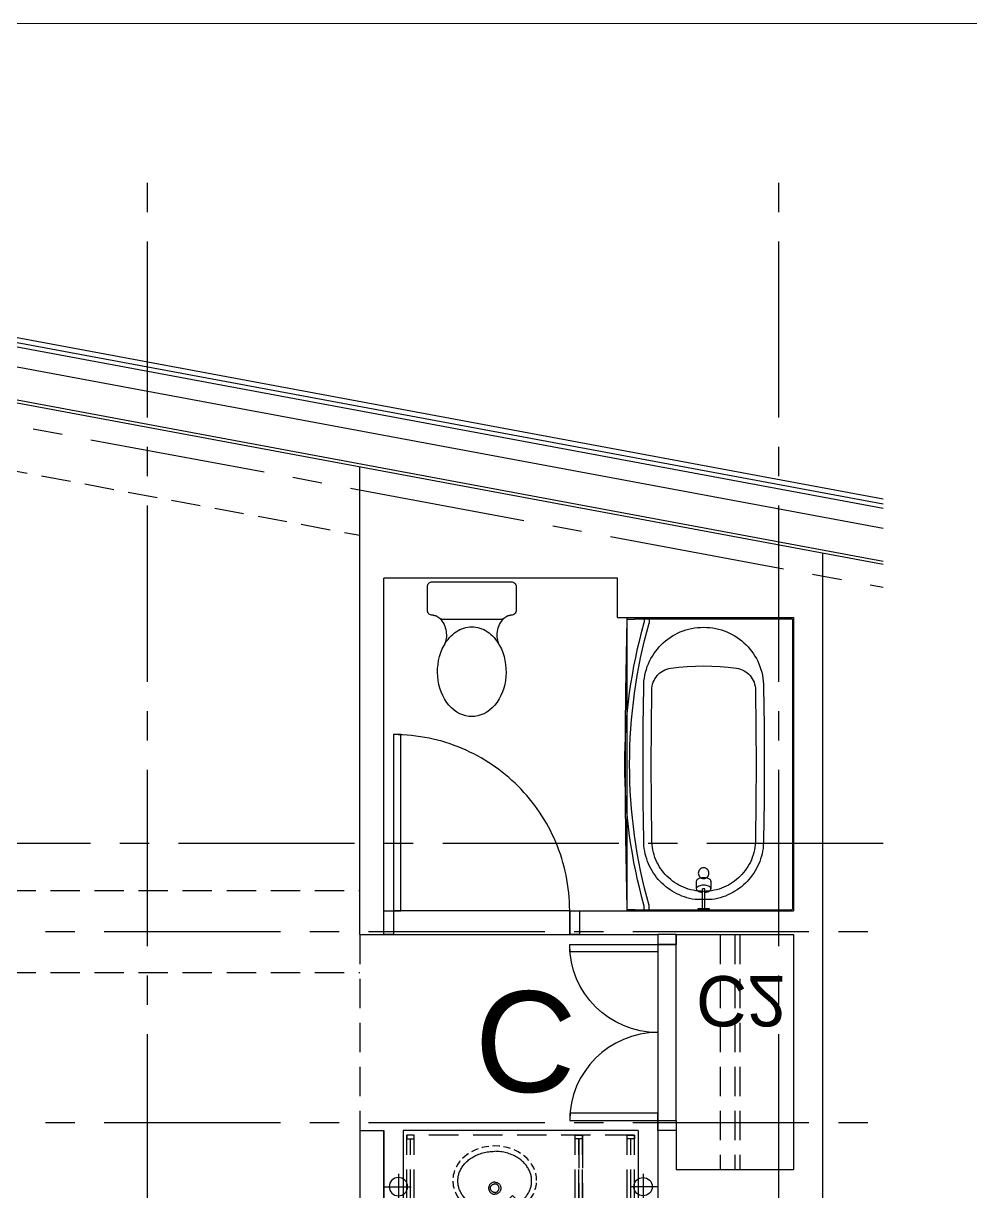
# Model space of a CAD drawing. Header units: inches. Extents: x 5995 to 10907, y 3795 to 5123.
# Drawn here: x 8814.8 to 9008.3, y 4884.1 to 5122.9 of the extents above; entities that cross this region are included whole.
import ezdxf
from ezdxf.xclip import XClip

# ---------------------------------------------------------------- set-up
doc = ezdxf.new("R2010")
doc.units = ezdxf.units.IN
doc.header["$LTSCALE"] = 48
doc.header["$MEASUREMENT"] = 0
doc.header["$XCLIPFRAME"] = 0
for name, pattern in [('CENTER2', [1.125, 0.75, -0.125, 0.125, -0.125]), ('HIDDEN', [0.375, 0.25, -0.125]), ('HIDDEN2', [0.1875, 0.125, -0.0625])]:
    doc.linetypes.add(name, pattern=pattern)
for name, color, linetype in [('_0_Objects', 8, 'Continuous'), ('A-Door', 8, 'Continuous'), ('A-Door-Head', 8, 'Continuous'), ('A-Flor-Case', 8, 'Continuous'), ('A-Flor-Case-Hidden', 8, 'HIDDEN2'), ('A-Flor-Ovhd', 8, 'HIDDEN2'), ('A-Flor-Pfix', 8, 'Continuous'), ('A-Flor-Soffit', 8, 'HIDDEN2'), ('A-Flor-Spcl', 8, 'Continuous'), ('A-Flor-Wall Mtd Fixture', 8, 'Continuous'), ('A-Grid(3-32)', 8, 'CENTER2'), ('A-Wall-Full', 8, 'Continuous'), ('A-Wall-Hatch', 8, 'Continuous')]:
    doc.layers.add(name, color=color, linetype=linetype)
doc.layers.add('G-Anno-Nplt', color=8, linetype='Continuous', lineweight=18, plot=False)
doc.layers.add('G-Anno-View', color=8, linetype='Continuous', lineweight=18, plot=False)
doc.styles.add('G1DIM', font='arial.ttf')
doc.dimstyles.new('Aec-Arch-I-96', dxfattribs={"dimscale": 96, "dimtxt": 0.09375, "dimasz": 0.0625, "dimexe": 0.0625, "dimexo": 0.0625, "dimgap": 0.03125, "dimtad": 1, "dimdec": 3, "dimzin": 3, "dimdsep": 46, "dimlunit": 4, "dimtxsty": 'G1DIM', "dimblk": 'ARCHTICK', "dimcen": 0.09375, "dimclrd": 256, "dimclre": 256, "dimclrt": 256, "dimazin": 2, "dimtfac": 0.75, "dimtdec": 3, "dimtix": 1, "dimtmove": 2, "dimatfit": 2, "dimldrblk": 'OPEN90', "dimfxl": 0.0625, "dimtolj": 1, "dimtzin": 0, "dimarcsym": 0})

# ---------------------------------------------------------------- blocks, each defined once
blk = doc.blocks.new('shower head')
for p, q in [((0.5, 0.25), (4.482786857688097, 0.2500000000025011)), ((6.042794623776771, 1.495401227292405), (4.497995862483094, 1.499996866363063)), ((0.4999999999999858, -0.25), (4.481603635898281, -0.2499999999974989)), ((6.022975186829711, -1.504237855005158), (4.491655762012087, -1.49999551940391))]:
    blk.add_line(p, q)
blk.add_lwpolyline([(0, -1.125), (0.5, -1.125), (0.5, 1.125), (0, 1.125)], close=True)
at = {"extrusion": (0, 0, -1)}
for centre, start_param, end_param in [((4.495311645545527, 4.547473508864641e-12), 4.878707650173357, 10.82699609266944), ((6.024385509791543, -0.004243297665425416), 6.26599830275396, 9.430838783973222)]:
    blk.add_ellipse(centre, major_axis=(0.003503243768375877, 1.499995909088731), ratio=0.4837345158988923, start_param=start_param, end_param=end_param, dxfattribs=at)
blk.add_open_spline([(4.482786857688097, 0.2500000000022737), (4.487319177958213, 0.2047685365964753), (4.490775320784849, 0.1591643370102247), (4.492874271991624, 0.1130900714290419), (4.49631322013704, 0.03760141325528821), (4.49610892864554, -0.0391490881536356), (4.492268892784622, -0.1146035032752479), (4.489949600694501, -0.1601762100142423), (4.486304033328622, -0.2052761202571673), (4.481603635898253, -0.2499999999977263)], degree=3, knots=[7.633998918920588, 7.633998918920588, 7.633998918920588, 7.633998918920588, 7.755289448368348, 7.755289448368348, 7.755289448368348, 7.954013382471494, 7.954013382471494, 7.954013382471494, 8.074038003380691, 8.074038003380691, 8.074038003380691, 8.074038003380691])
blk = doc.blocks.new('shower curtain rod')
for p, q in [((-59.75000000000003, 0), (-60.00000000000003, 0)), ((-59.75000000000003, -2.5), (-59.75000000000003, 0)), ((-0.25, 0), (0, 0)), ((-0.25, -2.5), (-0.25, 0)), ((-59.75000000000003, -0.75), (-58.85741635384332, -0.75)), ((-59.75000000000003, -1.75), (-59.00000000000003, -1.75)), ((-0.25, -0.75), (-1.142583646156709, -0.75)), ((-0.25, -1.75), (-1, -1.75)), ((-59.75000000000003, -2.5), (-60.00000000000003, -2.5)), ((-0.25, -2.5), (0, -2.5))]:
    blk.add_line(p, q)
for centre, radius, start, end in [((-30, 101.3749999999964), 107.1249999999963, 254.2933733959757, 285.7066266040243), ((-30, 101.3438098274019), 106.0938098274015, 254.2167428464521, 285.7832571535479)]:
    blk.add_arc(centre, radius, start, end)
blk = doc.blocks.new('tub plan')
for p, q in [((0.1186772362539159, -32.2490343565205), (0.1186772362539159, -0.3061772362543707)), ((59.44017723625393, -0.1186772362525517), (0.3061772362539159, -0.1186772362525517)), ((59.62767723625393, -32.2490343565205), (59.62767723625393, -0.3061772362525517)), ((2.248177236253923, -16.49817723625347), (2.248177236253923, -19.99817723625347)), ((0.1856772362539232, -33.8624539315515), (0.1856772362539232, -32.3624539315515)), ((59.56067723625392, -33.8624539315515), (59.56067723625392, -32.36245393154968)), ((-0.06682276374613139, -33.87317723625347), (59.81317723625398, -33.87317723625347))]:
    blk.add_line(p, q)
blk.add_circle((7.623177236253923, -18.24817723625347), 1.09375)
for centre, radius, start, end in [((0.3061772362539159, -0.3061772362525517), 0.1875, 90, 180), ((59.44017723625393, -0.3061772362525517), 0.1875, 0, 90), ((14.37253288923603, -18.24817723625347), 12.25, 90, 171.7867892982753), ((29.9978550627452, -982.4762710983778), 976.6031018206083, 89.08324762313381, 90.91675237686617), ((45.62317723625392, -18.24817723625347), 12.25, 270, 90), ((14.49817723625392, -18.24817723625347), 10.59, 90, 180), ((29.7721445424495, -940.7311558983056), 933.1979841312053, 89.06217870603106, 90.93782129396892), ((45.04611184864689, -12.15817723625332), 4.5, 8.047846247277965, 90), ((1.97452144383351, -18.24817723625347), 48, 351.952153752722, 8.047846247277965), ((14.49817723625392, -18.24817723625347), 10.59, 180, 270), ((14.37253288923603, -18.24817723625347), 12.25, 188.2132107017247, 270), ((45.04611184864689, -24.33817723625361), 4.5, 270, 351.952153752722), ((29.9978550627452, 945.9799166258708), 976.6031018206083, 269.0832476231338, 270.9167523768662), ((29.7721445424495, 904.2348014257987), 933.1979841312053, 269.0621787060311, 270.9378212939689), ((0.2481772362539232, -32.2490343565205), 0.1295, 180, 241.1429827185196), ((59.49817723625392, -32.2490343565205), 0.1295, 298.8570172814803, 0), ((0.248677236254025, -33.68717723625377), 0.13, 246.639862877424, 270), ((29.87317723625392, 1136.1268227649), 1170.375000001152, 268.5495514018816, 271.4504485981185), ((59.81317723625398, -33.81317723625398), 0.06, 270, 0)]:
    blk.add_arc(centre, radius, start, end)
at = {"layer": 'A-Flor-Pfix'}
blk.add_blockref('shower head', (-0.06682276374522189, -18.24817723625347), dxfattribs=at)
at = {"layer": 'A-Flor-Spcl'}
blk.add_blockref('shower curtain rod', (59.87317723625347, -28.62317723625347), dxfattribs=at)
blk = doc.blocks.new('Toiliet American Std Cadet Pro')
for p, q in [((-6.8458210762401e-06, 8.062500000000682), (6.84582104781839e-06, -8.062500000000455)), ((5.839921660070786, 9.062505791591093), (0.9999923428219972, 9.062500811356813)), ((6.839922910565974, 7.896269271069514), (6.83992247142703, 8.062506602947906)), ((7.531675966204034, 6.5162270408739), (6.99574209232037, 7.360211553805357)), ((7.687504852041457, -5.98014813940199), (7.68749514795843, 5.980169323609744)), ((6.995754035816532, -7.360191492113245), (7.531686540155164, -6.516206109515224)), ((1.000007657177292, -9.062499188643415), (5.839936974426081, -9.062494208408907)), ((6.839936163069183, -8.062493397052776), (6.839935723930012, -7.896249462226478))]:
    blk.add_line(p, q)
for centre, radius, start, end in [((0.9999931541785827, 8.062500811357268), 0.9999999999999999, 90.00004648730803, 180.000046487308), ((5.839922471427371, 8.06250579159132), 0.9999999999999999, 4.648730802774381e-05, 90.00004648730803), ((7.839922910565861, 7.896270082426099), 1.00000000000023, 180.000046487282, 212.4157267287875), ((6.687495147958543, 5.980168512253158), 1.000000000000227, 4.648730802774381e-05, 32.4157267288182), ((10.88910110862361, 10.10133413929634), 4.911750858309969, 226.878355171493, 295.5830616127054), ((10.88911725706632, -10.10130787825301), 4.911750778598119, 64.4170277726952, 133.1217347887163), ((6.687504852041769, -5.98014895075903), 0.999999999999916, 327.5843662458179, 4.648730802774381e-05), ((1.000006845820707, -8.06249918864387), 0.9999999999999999, 180.000046487308, 270.000046487308), ((5.839936163069495, -8.062494208409362), 0.9999999999999999, 270.000046487308, 4.648730802774381e-05), ((7.839935723929699, -7.896248650869893), 0.9999999999999999, 147.5843662458017, 180.000046487308)]:
    blk.add_arc(centre, radius, start, end)
for major_axis, ratio, start_param, end_param in [((9.174326882969053, 7.44365080935051e-06), 0.762998756125892, 4.086016556575147, 8.480354057783977), ((9.174326882969057, 7.44365076045988e-06), 0.7629987561258906, 2.197168750605836, 4.086016556577484)]:
    blk.add_ellipse((18.38817311703089, 1.911255458253436e-05), major_axis=major_axis, ratio=ratio, start_param=start_param, end_param=end_param)
blk = doc.blocks.new('wall sconce')
for p, q in [((2, -2.625), (2, 2.625)), ((-1, 0), (4.625, 0))]:
    blk.add_line(p, q)
blk.add_circle((2, 0), 1.875)
blk = doc.blocks.new('sink1915rear')
for p, q in [((-6.004823403472336, -4.539642394007879), (-3.607189023905249, -6.937276773574965)), ((-5.778622522350549, -4.412289884536392), (-3.960742414498522, -6.230169992388417)), ((-5.601845827053911, -4.235513189239756), (-3.783965719201888, -6.05339329709178)), ((-5.474493317582425, -4.009312308117968), (-3.076858938015338, -6.406946687685053)), ((-3.960742414498522, -6.230169992388417), (-3.783965719201888, -6.05339329709178)), ((-3.607189023905249, -6.937276773574965), (-3.076858938015338, -6.406946687685053))]:
    blk.add_line(p, q)
blk.add_circle((-6.347227801003122, -3.666907910587183), 0.9375)
for points, knots in [([(0.0004528601065345583, -3.91076877255836), (-0.4126250764766866, -3.926481334309422), (-1.229345721615267, -3.957547562818874), (-2.411726861462984, -4.201425570674523), (-3.481891077401134, -4.565371331874287), (-4.132568998395769, -4.888289128985303), (-4.42554070006971, -5.058264925630697)], [0, 0, 0, 0, 1.238365004979438, 2.448444170486671, 3.606048187069407, 4.621257040060851, 4.621257040060851, 4.621257040060851, 4.621257040060851]), ([(-5.068493935649283, -5.475971861836875), (-5.158453843785232, -5.541295895701818), (-5.499234016115146, -5.801062842462793), (-6.033423511483338, -6.293099343300849), (-6.597211587900805, -6.98617685947119), (-7.025952191445331, -7.708484889703257), (-7.324374776655734, -8.448638472511954), (-7.500775518326225, -9.197108066528614), (-7.559659323057947, -9.949188037262637), (-7.500745584228877, -10.70145636589178), (-7.324216297325545, -11.45046201719007), (-7.025472792042468, -12.19140276557655), (-6.596190983354095, -12.91461983421322), (-6.031694278158003, -13.60861709277041), (-5.327277413640399, -14.25751553891327), (-4.481233270928467, -14.83824198700177), (-3.502784771569392, -15.32976732019944), (-2.408215916333365, -15.70215543521141), (-1.22713508602255, -15.94594164893018), (-0.4117005270669409, -15.97701054819682), (0.0004589975065272256, -15.99271425195836)], [5.387657404741645, 5.387657404741645, 5.387657404741645, 5.387657404741645, 5.720939566022763, 6.671914558966629, 7.558930469905226, 8.391938934834847, 9.182353751364623, 9.94385050592812, 10.6900528230439, 11.43645772895954, 12.19852389533066, 12.98981513865818, 13.82391691069281, 14.71212740683209, 15.6642881085877, 16.68723626789985, 17.78085518532396, 18.93843724306726, 20.14741629025649, 21.38303016869123, 21.38303016869123, 21.38303016869123, 21.38303016869123])]:
    blk.add_open_spline(points, degree=3, knots=knots)
for points in [[(0.0004528598065292044, -3.910768090758356), (1.235398677506524, -3.992301177658359), (2.421989394306536, -4.229653737358358), (3.51674184070653, -4.605959435758358), (4.492905708806532, -5.097619465258358), (5.333913246206535, -5.678187459458357), (6.032236193606522, -6.323730615858359), (6.590464929406522, -7.013078333958358), (7.014007638706531, -7.730387864458358), (7.308822586206531, -8.463773831658358), (7.482779795906524, -9.205143845458359), (7.540467743906532, -9.949121220958357), (7.482760787506535, -10.69330034585836), (7.308676673006531, -11.43522553545836), (7.013537163906534, -12.16942574765836), (6.589443024006528, -12.88767952865836), (6.030482920006534, -13.57797237235836), (5.331320934106529, -14.22435491845836), (4.489510967006524, -14.80557130815836), (3.512820066106528, -15.29762395235836), (2.418128098406527, -15.67403827005836), (1.232639430006529, -15.91129127545836), (0.000458997406525441, -15.99271460255836)], [(0.0001532756065358853, -9.702288986758358), (-0.4781987342934713, -9.607139346958359), (-0.8837266100934755, -9.336176053958358), (-1.154693306093471, -8.930650118958358), (-1.249846724393464, -8.452298014358359), (-1.154698973993476, -7.973941538058359), (-0.8837337915934711, -7.568409100958359), (-0.4782032952934685, -7.297440515658359), (0.0001532756065358853, -7.20228898665836)], [(0.0001532816065292764, -7.57728898665836), (-0.3346915431934718, -7.643893076658358), (-0.6185694750934658, -7.833574870258357), (-0.8082429797934694, -8.117445001858357), (-0.8748467242934694, -8.452295324158356), (-0.8082390134934698, -8.787142547058359), (-0.6185644455934707, -9.07100813245836), (-0.3346883527934708, -9.260686218258357), (0.0001532824065293426, -9.32728898665836)], [(0.0001532756065358853, -9.702288986758358), (0.4785052856065306, -9.607139346958359), (0.8840331614065349, -9.336176053958358), (1.154999857306535, -8.930650118958358), (1.250153275606536, -8.452298014358359), (1.155005525206533, -7.973941538058359), (0.8840403429065304, -7.568409100958359), (0.4785098466065278, -7.297440515658359), (0.0001532756065358853, -7.20228898665836)], [(0.0001532816065292764, -7.57728898665836), (0.3349980945065312, -7.643893076658358), (0.6188760264065252, -7.833574870258357), (0.8085495311065358, -8.117445001858357), (0.8751532756065359, -8.452295324158356), (0.8085455648065292, -8.787142547058359), (0.61887099690653, -9.07100813245836), (0.3349949041065301, -9.260686218258357), (0.0001532824065293426, -9.32728898665836)]]:
    blk.add_spline(points, degree=3)
at = {"layer": 'A-Flor-Case-Hidden', "linetype": 'HIDDEN2', "ltscale": 0.25, "extrusion": (0, 0, -1)}
blk.add_ellipse((0.0001532769065306638, -10.01428898665836), major_axis=(-8.5625, 0), ratio=0.8248175182481752, dxfattribs=at)
blk = doc.blocks.new('41in Std Vanity')
at = {"layer": 'A-Flor-Case'}
for p, q in [((23.00000000001091, 52), (0, 52)), ((0.7500000000013642, 4), (0.7500000000109139, 52)), ((23.00000000000045, 4), (23.00000000001091, 52)), ((23.00000000000045, 4), (4.547473508864641e-13, 4))]:
    blk.add_line(p, q, dxfattribs=at)
at = {"layer": 'A-Flor-Case-Hidden'}
for p, q in [((0, 51.25), (22.00000000000091, 51.25)), ((0, 50.5), (21.25000000000114, 50.5)), ((22.00000000000091, 4.75), (22.00000000001, 51.125)), ((0, 49.75), (21.25000000000114, 49.75)), ((0, 16.875), (21.25000000000114, 16.875)), ((0, 16.125), (21.25000000000114, 16.125)), ((0, 15.375), (22.00000000000091, 15.375)), ((21.25000000000364, 16.125), (0.750000000003638, 16.125)), ((21.25000000000364, 15.375), (0.750000000003638, 15.375)), ((0, 6.25), (21.25000000000114, 6.25)), ((0, 5.5), (21.25000000000114, 5.5)), ((0, 4.75), (22.00000000000091, 4.75))]:
    blk.add_line(p, q, dxfattribs=at)
for points in [[(21.25000000000114, 49.75), (22.00000000000091, 49.75), (22.00000000000091, 51.25), (21.25000000000114, 51.25)], [(21.25000000000114, 16.875), (22.00000000000091, 16.875), (22.00000000000091, 15.375), (21.25000000000114, 15.375)], [(21.25000000000114, 6.25), (22.00000000000091, 6.25), (22.00000000000091, 4.75), (21.25000000000114, 4.75)]]:
    blk.add_lwpolyline(points, close=True, dxfattribs=at)
at = {"layer": 'A-Wall-Full'}
for p, q in [((0, 0), (0, 56)), ((0, 56), (23.00000000001091, 55.99999999999091)), ((23.00000000001091, 0), (0, 0))]:
    blk.add_line(p, q, dxfattribs=at)
at = {"layer": 'A-Flor-Pfix', "rotation": 90}
blk.add_blockref('sink1915rear', (2.736114859054396, 33.31233616187853), dxfattribs=at)
at = {"layer": 'A-Flor-Wall Mtd Fixture', "xscale": -1, "rotation": 90}
blk.add_blockref('wall sconce', (11.500000000005, 54.99999999999545), dxfattribs=at)
at = {"layer": 'A-Flor-Wall Mtd Fixture', "rotation": 90}
blk.add_blockref('wall sconce', (11.50000000000546, 1), dxfattribs=at)
blk = doc.blocks.new('36in door')
blk.add_lwpolyline([(-1.5, -36), (0, -36), (0, 0), (-1.5, 0)], close=True)
blk.add_arc((0, 0), 36, 180, 270)
blk = doc.blocks.new('_ArchTick')
at = {"linetype": 'ByBlock', "const_width": 0.15}
blk.add_lwpolyline([(-0.5, -0.5), (0.5, 0.5)], dxfattribs=at)
blk = doc.blocks.new('*D132')
at = {"layer": 'Defpoints', "transparency": 16777216}
for p in [(60.87500000000182, 129.1323576740833), (60.87500000000182, 129.1323576740833), (4.875, 128.6673080907567)]:
    blk.add_point(p, dxfattribs=at)
at = {"layer": 'G-Anno-Nplt', "lineweight": -2, "transparency": 16777216}
for p, q in [((4.875, 130.1673080907567), (4.875, 130.6323576740833)), ((4.875, 129.1323576740833), (60.87500000000182, 129.1323576740833))]:
    blk.add_line(p, q, dxfattribs=at)
at = {"layer": 'G-Anno-Nplt', "lineweight": -2, "transparency": 16777216, "xscale": 1.5, "yscale": 1.5, "zscale": 1.5, "rotation": 180}
blk.add_blockref('_ArchTick', (4.875, 129.1323576740833), dxfattribs=at)
at = {"layer": 'G-Anno-Nplt', "lineweight": -2, "transparency": 16777216, "xscale": 1.5, "yscale": 1.5, "zscale": 1.5}
blk.add_blockref('_ArchTick', (60.87500000000182, 129.1323576740833), dxfattribs=at)
at = {"layer": 'G-Anno-Nplt', "transparency": 16777216, "insert": (32.87500000000091, 131.0311468964571), "char_height": 2.25, "attachment_point": 5, "style": 'G1DIM'}
blk.add_mtext('\\A1;4\'-8"', dxfattribs=at)
blk = doc.blocks.new('_Open90')
at = {"linetype": 'ByBlock', "lineweight": -2}
for p, q in [((0, 0), (-1, 0)), ((-0.5, 0.5), (0, 0)), ((0, 0), (-0.5, -0.5))]:
    blk.add_line(p, q, dxfattribs=at)
blk = doc.blocks.new('*D133')
at = {"layer": 'Defpoints', "transparency": 16777216}
for p in [(0, 112.875), (0, 72.875), (10.777293295454, 72.875)]:
    blk.add_point(p, dxfattribs=at)
at = {"layer": 'G-Anno-Nplt', "lineweight": -2, "transparency": 16777216}
for p, q in [((1.5, 112.875), (12.27729329545401, 112.875)), ((10.77729329545401, 112.875), (10.777293295454, 72.875)), ((1.5, 72.875), (12.277293295454, 72.875))]:
    blk.add_line(p, q, dxfattribs=at)
at = {"layer": 'G-Anno-Nplt', "lineweight": -2, "transparency": 16777216, "xscale": 1.5, "yscale": 1.5, "zscale": 1.5}
for p, rotation in [((10.77729329545401, 112.875), 90), ((10.777293295454, 72.875), 270)]:
    blk.add_blockref('_ArchTick', p, dxfattribs=dict(at, rotation=rotation))
at = {"layer": 'G-Anno-Nplt', "transparency": 16777216, "insert": (8.877736678810061, 92.875), "char_height": 2.25, "attachment_point": 5, "rotation": 90, "style": 'G1DIM'}
blk.add_mtext('\\A1;3\'-4"', dxfattribs=at)
blk = doc.blocks.new('*D134')
at = {"layer": 'Defpoints', "transparency": 16777216}
for p in [(47.64094214672514, 68), (47.64094214672514, 0), (47.64094214672514, 0)]:
    blk.add_point(p, dxfattribs=at)
at = {"layer": 'G-Anno-Nplt', "lineweight": -2, "transparency": 16777216}
blk.add_line((47.64094214672515, 68), (47.64094214672514, 0), dxfattribs=at)
at = {"layer": 'G-Anno-Nplt', "lineweight": -2, "transparency": 16777216, "xscale": 1.5, "yscale": 1.5, "zscale": 1.5}
for p, rotation in [((47.64094214672515, 68), 90), ((47.64094214672514, 0), 270)]:
    blk.add_blockref('_ArchTick', p, dxfattribs=dict(at, rotation=rotation))
at = {"layer": 'G-Anno-Nplt', "transparency": 16777216, "insert": (45.74215292435133, 34.00000000000001), "char_height": 2.25, "attachment_point": 5, "rotation": 90, "style": 'G1DIM'}
blk.add_mtext('\\A1;5\'-8"', dxfattribs=at)
blk = doc.blocks.new('*D135')
at = {"layer": 'Defpoints', "transparency": 16777216}
for p in [(52.62499999999454, 7.982648200100812), (88.62499999999454, 8.06000000000131), (52.62499999999454, 3.664844981190981)]:
    blk.add_point(p, dxfattribs=at)
at = {"layer": 'G-Anno-Nplt', "lineweight": -2, "transparency": 16777216}
for p, q in [((52.62499999999454, 6.482648200100812), (52.62499999999454, 2.164844981190981)), ((88.62499999999454, 6.56000000000131), (88.62499999999454, 2.164844981190981)), ((88.62499999999454, 3.664844981190981), (52.62499999999454, 3.664844981190981))]:
    blk.add_line(p, q, dxfattribs=at)
at = {"layer": 'G-Anno-Nplt', "lineweight": -2, "transparency": 16777216, "xscale": 1.5, "yscale": 1.5, "zscale": 1.5, "rotation": 180}
blk.add_blockref('_ArchTick', (52.62499999999454, 3.664844981190981), dxfattribs=at)
at = {"layer": 'G-Anno-Nplt', "lineweight": -2, "transparency": 16777216, "xscale": 1.5, "yscale": 1.5, "zscale": 1.5}
blk.add_blockref('_ArchTick', (88.62499999999454, 3.664844981190981), dxfattribs=at)
at = {"layer": 'G-Anno-Nplt', "transparency": 16777216, "insert": (70.62499999999454, 5.564401597834911), "char_height": 2.25, "attachment_point": 5, "style": 'G1DIM'}
blk.add_mtext('\\A1;3\'-0"', dxfattribs=at)
blk = doc.blocks.new('*D136')
at = {"layer": 'Defpoints', "transparency": 16777216}
for p in [(88.62499999999454, 68), (75.42178461838921, 8.060000000001313), (88.62499999999454, 8.06000000000131)]:
    blk.add_point(p, dxfattribs=at)
at = {"layer": 'G-Anno-Nplt', "lineweight": -2, "transparency": 16777216}
for p, q in [((87.12499999999454, 68), (73.92178461838922, 68)), ((75.42178461838922, 68), (75.42178461838921, 8.060000000001313)), ((87.12499999999454, 8.06000000000131), (73.92178461838921, 8.060000000001315))]:
    blk.add_line(p, q, dxfattribs=at)
at = {"layer": 'G-Anno-Nplt', "lineweight": -2, "transparency": 16777216, "xscale": 1.5, "yscale": 1.5, "zscale": 1.5}
for p, rotation in [((75.42178461838922, 68), 90), ((75.42178461838921, 8.060000000001313), 270)]:
    blk.add_blockref('_ArchTick', p, dxfattribs=dict(at, rotation=rotation))
at = {"layer": 'G-Anno-Nplt', "transparency": 16777216, "insert": (73.5229953960154, 38.03000000000066), "char_height": 2.25, "attachment_point": 5, "rotation": 90, "style": 'G1DIM'}
blk.add_mtext('\\A1;5\'-0"', dxfattribs=at)
blk = doc.blocks.new('*D139')
at = {"layer": 'Defpoints', "transparency": 16777216}
for p in [(3.75, -38.13263196619118), (27.74999999999272, -37.66758238286457), (27.74999999999272, -38.13263196618936)]:
    blk.add_point(p, dxfattribs=at)
at = {"layer": 'G-Anno-Nplt', "lineweight": -2, "transparency": 16777216}
for p, q in [((3.75, -36.63263196619118), (3.75, -36.16758238286457)), ((3.75, -37.66758238286457), (27.74999999999272, -37.66758238286457)), ((27.74999999999272, -36.63263196618936), (27.74999999999272, -36.16758238286457))]:
    blk.add_line(p, q, dxfattribs=at)
at = {"layer": 'G-Anno-Nplt', "lineweight": -2, "transparency": 16777216, "xscale": 1.5, "yscale": 1.5, "zscale": 1.5, "rotation": 180}
blk.add_blockref('_ArchTick', (3.75, -37.66758238286457), dxfattribs=at)
at = {"layer": 'G-Anno-Nplt', "lineweight": -2, "transparency": 16777216, "xscale": 1.5, "yscale": 1.5, "zscale": 1.5}
blk.add_blockref('_ArchTick', (27.74999999999272, -37.66758238286457), dxfattribs=at)
at = {"layer": 'G-Anno-Nplt', "transparency": 16777216, "insert": (15.74999999999636, -35.76879316049076), "char_height": 2.25, "attachment_point": 5, "style": 'G1DIM'}
blk.add_mtext('\\A1;2\'-0"', dxfattribs=at)
blk = doc.blocks.new('*D140')
at = {"layer": 'Defpoints', "transparency": 16777216}
for p in [(27.74999999999091, -15), (22.03437236786522, -63), (27.75, -63)]:
    blk.add_point(p, dxfattribs=at)
at = {"layer": 'G-Anno-Nplt', "lineweight": -2, "transparency": 16777216}
for p, q in [((26.24999999999091, -15), (20.53437236786523, -15)), ((22.03437236786523, -15), (22.03437236786522, -63)), ((26.25, -63), (20.53437236786522, -63))]:
    blk.add_line(p, q, dxfattribs=at)
at = {"layer": 'G-Anno-Nplt', "lineweight": -2, "transparency": 16777216, "xscale": 1.5, "yscale": 1.5, "zscale": 1.5}
for p, rotation in [((22.03437236786523, -15), 90), ((22.03437236786522, -63), 270)]:
    blk.add_blockref('_ArchTick', p, dxfattribs=dict(at, rotation=rotation))
at = {"layer": 'G-Anno-Nplt', "transparency": 16777216, "insert": (20.13558314549142, -38.99999999999999), "char_height": 2.25, "attachment_point": 5, "rotation": 90, "style": 'G1DIM'}
blk.add_mtext('\\A1;4\'-0"', dxfattribs=at)
blk = doc.blocks.new('18in door')
blk.add_lwpolyline([(0, 0), (1.5, 0), (1.5, 18), (0, 18)], close=True)
blk.add_arc((0, 0), 18, 0, 90)
blk = doc.blocks.new('2ND FLOOR CORE & SHELL')
at = {"layer": 'A-Wall-Full'}
for p, q in [((11054.74939669304, -8241.313729489251), (11702.24939647545, -8362.002760133204)), ((11067.87439669304, -8257.111177197792), (11689.12439647545, -8372.907409300482))]:
    blk.add_line(p, q, dxfattribs=at)
at = {"layer": 'A-Wall-Hatch'}
for p, q in [((11055.74939669304, -8242.517344552758), (11701.24939647545, -8362.83359054595)), ((11056.62439669304, -8243.570507733328), (11700.37439647545, -8363.560567157101)), ((11060.62439669304, -8248.38496798736), (11696.37439647545, -8366.88388880808)), ((11067.24939669304, -8256.358917783098), (11689.74939647545, -8372.388140292513))]:
    blk.add_line(p, q, dxfattribs=at)
blk = doc.blocks.new('2ND FLOOR - STRUCTURAL GRID')
at = {"layer": 'A-Grid(3-32)'}
for p, q in [((11210.49939669304, -9409.767600574543), (11210.49939669304, -7426.007197794599)), ((11339.49939669304, -9409.767600574543), (11339.49939669304, -7426.007197794599)), ((8104.499396678264, -7709.465475131517), (11912.49939667826, -8419.247450184206)), ((11912.49939667827, -8368.750000000002), (8104.499396678264, -8368.750000000002)), ((8122.722573973753, -8386.750000000002), (11894.27621938277, -8386.750000000002)), ((8119.384439320827, -8425.750000000013), (11897.6143540357, -8425.750000000013))]:
    blk.add_line(p, q, dxfattribs=at)
blk = doc.blocks.new('Suite Vanity and Bath 1')
at = {"layer": 'A-Door'}
for points in [[(6.875, 72.875), (4.875, 72.875), (4.875, 68), (6.875, 68)], [(44.875, 72.875), (42.875, 72.875), (42.875, 68), (44.875, 68)]]:
    blk.add_lwpolyline(points, close=True, dxfattribs=at)
at = {"layer": 'A-Door-Head'}
blk.add_lwpolyline([(6.875, 72.87500000000364), (42.875, 72.87500000000364), (42.875, 68), (6.875, 68)], close=True, dxfattribs=at)
at = {"layer": 'A-Flor-Soffit'}
blk.add_line((0, 72.875), (0, 112.875), dxfattribs=at)
at = {"layer": 'A-Wall-Full'}
for p, q in [((0, 112.875), (0, 135.875)), ((4.875, 135.875), (60.87500000000182, 135.875)), ((4.875, 112.875), (4.875, 135.875)), ((60.87500000000182, 110.875), (60.87500000000182, 135.875)), ((0, 112.875), (4.875, 112.875)), ((0, 72.875), (0, 0)), ((0, 72.875), (6.875, 72.875)), ((6.875, 68), (6.875, 72.875)), ((42.875, 68), (42.875, 72.875)), ((42.875, 72.875), (60.87500000000182, 72.875)), ((4.875, 68), (4.875, 0)), ((4.875, 68), (6.875, 68)), ((42.875, 68), (88.62499999999454, 68)), ((88.62499999999454, 8.06000000000131), (88.62499999999454, 68)), ((52.62499999999454, 8.06000000000131), (52.62499999999454, 0)), ((52.62499999999454, 8.06000000000131), (88.62499999999454, 8.06000000000131)), ((52.62499999999454, 0), (4.875, 0))]:
    blk.add_line(p, q, dxfattribs=at)
at = {"extrusion": (0, 0, -1), "zscale": -1, "rotation": 270}
blk.add_blockref('41in Std Vanity', (-60.875, 135.875), dxfattribs=at)
at = {"layer": 'A-Door', "extrusion": (0, 0, -1), "zscale": -1}
blk.add_blockref('36in door', (-6.875, 68), dxfattribs=at)
at = {"layer": 'A-Flor-Pfix', "extrusion": (0, 0, -1), "xscale": -1, "zscale": -1, "rotation": 90}
blk.add_blockref('tub plan', (-88.49817723624619, 67.93317723625296), dxfattribs=at)
at = {"layer": 'A-Flor-Pfix', "rotation": 90.00004864950782}
blk.add_blockref('Toiliet American Std Cadet Pro', (22.875, 0.75), dxfattribs=at)
at = {"layer": 'G-Anno-View', "insert": (23.44681056815898, 105.0142514065083), "char_height": 20.58111220381943, "width": 161.6876703932754, "attachment_point": 1, "style": 'G1DIM'}
blk.add_mtext('C', dxfattribs=at)
at = {"layer": 'G-Anno-Nplt'}
for base, p1, p2, picture, middle in [((60.87500000000182, 129.1323576740833), (4.875, 128.6673080907567), (60.87500000000182, 129.1323576740833), '*D132', (32.87500000000091, 131.0311468964571)), ((52.62499999999454, 3.664844981190981), (88.62499999999454, 8.06000000000131), (52.62499999999454, 7.982648200100812), '*D135', (70.62499999999454, 5.564401597834911))]:
    dim = blk.add_linear_dim(base=base, p1=p1, p2=p2, dimstyle='Aec-Arch-I-96', override={"dimscale": 24, "dimsah": 1, "dimclrt": 256}, dxfattribs=at)
    dim.commit()
    dim.dimension.update_dxf_attribs({"geometry": picture, "text_midpoint": middle})
for base, p1, p2, picture, middle in [((10.777293295454, 72.875), (0, 112.875), (0, 72.875), '*D133', (8.877736678810061, 92.875)), ((47.64094214672514, 0), (47.64094214672514, 68), (47.64094214672514, 0), '*D134', (45.74215292435133, 34.00000000000001)), ((75.42178461838921, 8.060000000001313), (88.62499999999454, 68), (88.62499999999454, 8.06000000000131), '*D136', (73.5229953960154, 38.03000000000066))]:
    dim = blk.add_linear_dim(base=base, p1=p1, p2=p2, angle=90, dimstyle='Aec-Arch-I-96', override={"dimscale": 24, "dimsah": 1, "dimclrt": 256}, dxfattribs=at)
    dim.commit()
    dim.dimension.update_dxf_attribs({"geometry": picture, "text_midpoint": middle})
blk = doc.blocks.new('Suite Closet 2')
at = {"layer": 'A-Door'}
for points in [[(0, -25), (3.75, -25), (3.75, -23), (0, -23)], [(0, -61), (3.75, -61), (3.75, -63), (0, -63)]]:
    blk.add_lwpolyline(points, close=True, dxfattribs=at)
at = {"layer": 'A-Door-Head'}
blk.add_lwpolyline([(0, -25), (3.75, -25), (3.75, -61), (0, -61)], close=True, dxfattribs=at)
at = {"layer": 'A-Flor-Ovhd'}
for p, q in [((12.75, -63), (12.75000000000182, -15)), ((15.75, -63), (15.75, -15)), ((16.75, -63), (16.74999999999818, -15))]:
    blk.add_line(p, q, dxfattribs=at)
at = {"layer": 'A-Wall-Full'}
for p, q in [((3.75, -15), (27.74999999999091, -15)), ((3.75, -25), (3.75, -15)), ((27.74999999999272, -63), (27.74999999999091, -15)), ((3.75, -25), (3.75, -23)), ((0, -25), (3.75, -25)), ((0, -63), (0, -61)), ((0, -61), (3.75, -61)), ((3.75, -63), (3.75, -61)), ((3.75, -63), (27.75, -63))]:
    blk.add_line(p, q, dxfattribs=at)
at = {"layer": 'A-Door', "extrusion": (0, 0, -1), "zscale": -1, "rotation": 270}
blk.add_blockref('18in door', (0, -25), dxfattribs=at)
at = {"layer": 'A-Door', "rotation": 90}
blk.add_blockref('18in door', (0, -61), dxfattribs=at)
at = {"layer": 'G-Anno-View', "insert": (7.818452382307441, -44.25080669869203), "char_height": 10.29055610190971, "width": 80.84383519663768, "attachment_point": 1, "style": 'G1DIM'}
blk.add_mtext('C2', dxfattribs=at)
at = {"layer": 'G-Anno-Nplt'}
dim = blk.add_linear_dim(base=(22.03437236786522, -63), p1=(27.74999999999091, -15), p2=(27.75, -63), angle=90, dimstyle='Aec-Arch-I-96', override={"dimscale": 24, "dimsah": 1, "dimclrt": 256}, dxfattribs=at)
dim.commit()
dim.dimension.update_dxf_attribs({"geometry": '*D140', "text_midpoint": (20.13558314549142, -38.99999999999999)})
dim = blk.add_linear_dim(base=(27.74999999999272, -37.66758238286457), p1=(3.75, -38.13263196619118), p2=(27.74999999999272, -38.13263196618936), dimstyle='Aec-Arch-I-96', override={"dimscale": 24, "dimsah": 1, "dimclrt": 256}, dxfattribs=at)
dim.commit()
dim.dimension.update_dxf_attribs({"geometry": '*D139', "text_midpoint": (15.74999999999636, -35.76879316049076)})
blk = doc.blocks.new('King Suite 3')
at = {"layer": 'A-Flor-Soffit'}
for p, q in [((14.78213089929159, 318.8941913437047), (185.9999998912099, 286.9804945954384)), ((14.78213089928977, 214.364999999987), (185.9999998912081, 214.364999999987)), ((14.78213089928977, 197.6349999999875), (185.9999998912081, 197.6349999999875))]:
    blk.add_line(p, q, dxfattribs=at)
at = {"layer": 'A-Wall-Full'}
for p, q in [((185.9999998912081, 278.2300000000569), (185.9999998912099, 300.9698503015206)), ((280.6249998912026, 147.3025000000434), (280.6249998912026, 283.3324765122979))]:
    blk.add_line(p, q, dxfattribs=at)
at = {"layer": 'G-Anno-Nplt'}
blk.add_line((13.30752760565701, 333.1584017867017), (280.6249998912044, 283.3324765122979), dxfattribs=at)
ref = blk.add_blockref('Suite Vanity and Bath 1', (185.9999998912081, 278.2300000000569), dxfattribs=dict(xscale=-1, rotation=180))
XClip(ref).set_block_clipping_path([(0, 129.07289527062017), (4.875, 129.1323576740831), (4.875000000009095, 135.87500000000114), (92.1612439372002, 135.87500000000114), (92.1612439372002, -2.5873637095219237), (-4.011090096699263, -2.5873637095219237), (-4.011090096699263, 129.07289527062017)])
at = {"xscale": -1, "rotation": 180}
blk.add_blockref('Suite Closet 2', (246.8749998912099, 142.355000000055), dxfattribs=at)

msp = doc.modelspace()

# ---------------------------------------------------------------- linework, layer by layer
at = {"layer": 'G-Anno-View'}
msp.add_lwpolyline([(7692.310837528733, 5122.875), (9210.310837528734, 5122.875), (9210.310837528732, 4006.875000000004), (7692.310837528734, 4006.875)], close=True, dxfattribs=at)

# ---------------------------------------------------------------- block references
at = {"layer": '_0_Objects'}
ref = msp.add_blockref('2ND FLOOR CORE & SHELL', (-2370.340266828483, 13324.04046666394), dxfattribs=at)
XClip(ref).set_block_clipping_path([(11039.652156293056, -8605.723952315431), (11360.798183338744, -8232.556496610017)])
at = {"layer": '_0_Objects', "linetype": 'HIDDEN'}
ref = msp.add_blockref('2ND FLOOR - STRUCTURAL GRID', (-2370.340266828483, 13324.04046666394), dxfattribs=at)
XClip(ref).set_block_clipping_path([(11039.652156293056, -8605.723952315431), (11360.798183338744, -8232.556496610017)])
at = {"layer": '_0_Objects'}
msp.add_blockref('King Suite 3', (8697.534129864558, 4731.290466663949), dxfattribs=at)

doc.saveas('drawing.dxf')
